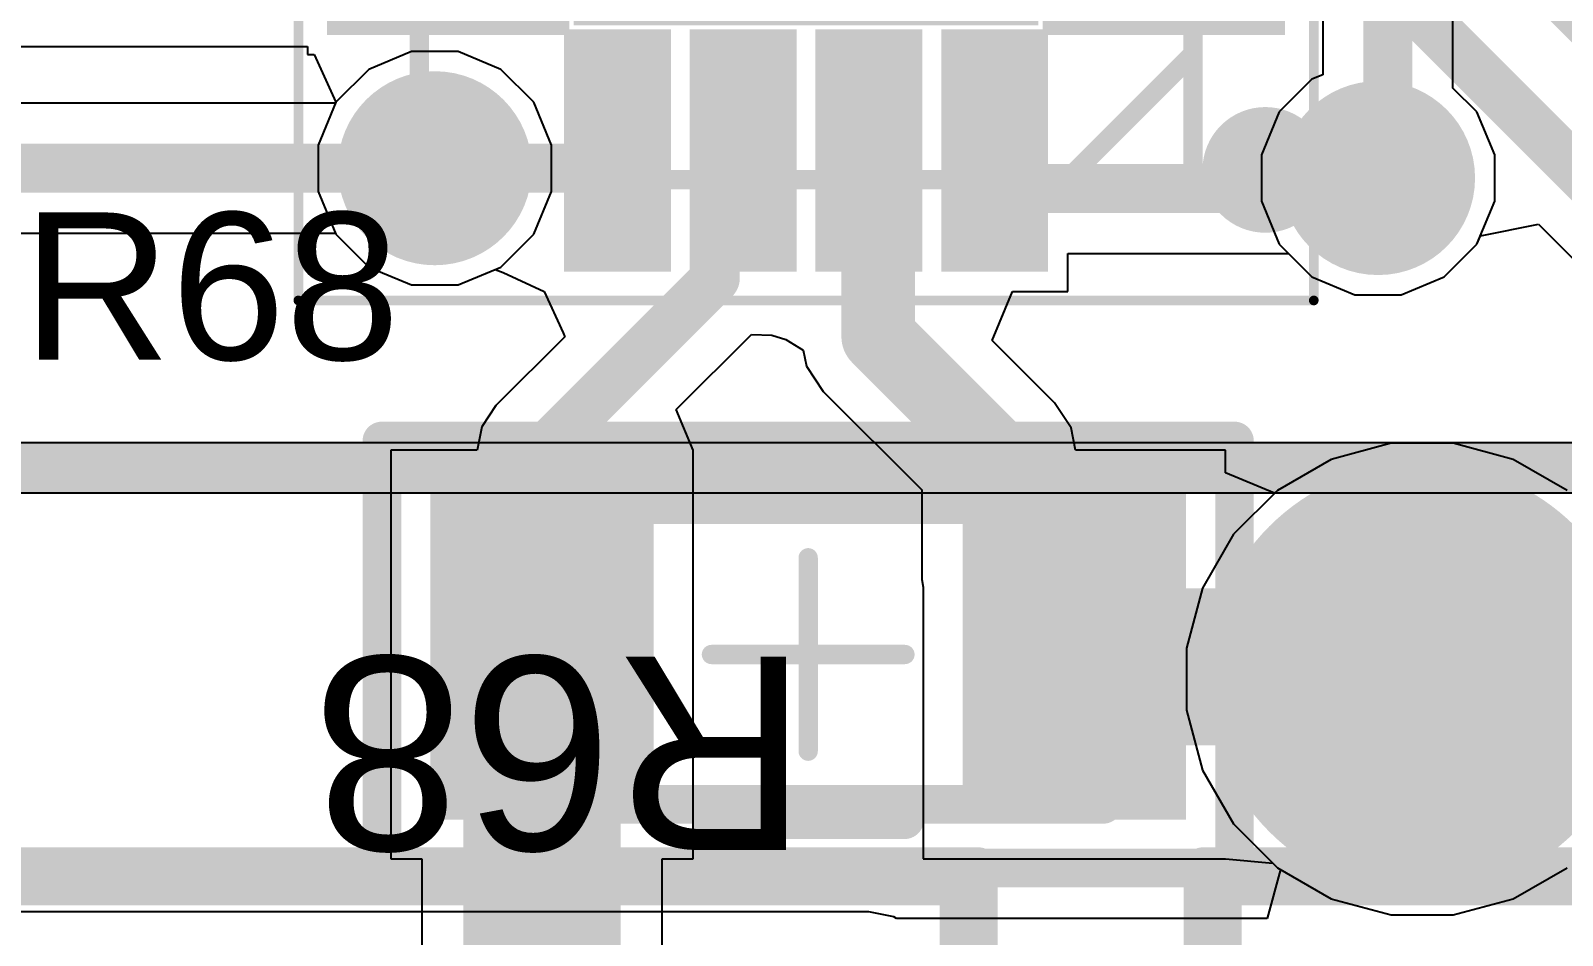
# Model space of a CAD drawing. Header units: inches. Extents: x 2.95 to 6.74, y 1.23 to 4.83.
# Drawn here: x 4.3567 to 4.6685, y 2.0078 to 2.192 of the extents above; entities that cross this region are included whole.
import ezdxf

# ---------------------------------------------------------------- set-up
doc = ezdxf.new("R2010")
doc.units = ezdxf.units.IN
doc.header["$MEASUREMENT"] = 0
for name, color, linetype in [('Bottom Layer', 5, 'Continuous'), ('Bottom Solder', 6, 'Continuous'), ('GND', 76, 'Continuous'), ('Mechanical 15', 56, 'Continuous'), ('PWR', 16, 'Continuous'), ('Top 3D Body', 56, 'Continuous'), ('Top Assembly', 56, 'Continuous'), ('Top Component Center', 56, 'Continuous'), ('Top Courtyard', 56, 'Continuous'), ('Top Layer', 1, 'Continuous'), ('Top Overlay', 2, 'Continuous'), ('Top Paste', 8, 'Continuous'), ('Top Solder', 216, 'Continuous'), ('Via Holes', 16, 'Continuous')]:
    doc.layers.add(name, color=color, linetype=linetype)
doc.styles.add('Arial', font='', dxfattribs={"height": 0.2})
doc.styles.get('Arial').set_extended_font_data('Arial')

# ---------------------------------------------------------------- blocks, each defined once
blk = doc.blocks.new('FP_CSR1206_IPC_B_37')
at = {"layer": 'Top Layer'}
for points in [[(-0.07693, 0.03363), (-0.03143, 0.03363), (-0.03143, -0.03363), (-0.07693, -0.03363)], [(0.03143, 0.03363), (0.07693, 0.03363), (0.07693, -0.03363), (0.03143, -0.03363)]]:
    blk.add_hatch(color=1, dxfattribs=at).paths.add_polyline_path(points)
at = {"layer": 'Top Paste'}
for points in [[(-0.07693, 0.03363), (-0.03143, 0.03363), (-0.03143, -0.03363), (-0.07693, -0.03363)], [(0.03143, 0.03363), (0.07693, 0.03363), (0.07693, -0.03363), (0.03143, -0.03363)]]:
    blk.add_hatch(color=8, dxfattribs=at).paths.add_polyline_path(points)
at = {"layer": 'Top Solder'}
for points in [[(-0.07693, 0.03363), (-0.03143, 0.03363), (-0.03143, -0.03363), (-0.07693, -0.03363)], [(0.03143, 0.03363), (0.07693, 0.03363), (0.07693, -0.03363), (0.03143, -0.03363)]]:
    blk.add_hatch(color=216, dxfattribs=at).paths.add_polyline_path(points)
at = {"layer": 'Top 3D Body'}
for points in [[(0.06004, 0.03051, 0.00787, 0.00787, 0), (-0.06004, 0.03051, 0.00787, 0.00787, 0)], [(-0.06004, 0.03051, 0.00787, 0.00787, 0), (-0.06004, -0.03051, 0.00787, 0.00787, 0)], [(0.06004, 0.03051, 0.00787, 0.00787, 0), (0.06004, -0.03051, 0.00787, 0.00787, 0)], [(0.06004, -0.03051, 0.00787, 0.00787, 0), (-0.06004, -0.03051, 0.00787, 0.00787, 0)]]:
    blk.add_lwpolyline(points, format="xyseb", dxfattribs=at)
for points in [[(-0.06201, 0.03051, 0.00394, 0.00394, 1), (-0.05807, 0.03051, 0.00394, 0.00394, 1)], [(-0.06201, 0.03051, 0.00394, 0.00394, 1), (-0.05807, 0.03051, 0.00394, 0.00394, 1)], [(0.05807, 0.03051, 0.00394, 0.00394, 1), (0.06201, 0.03051, 0.00394, 0.00394, 1)], [(0.05807, 0.03051, 0.00394, 0.00394, 1), (0.06201, 0.03051, 0.00394, 0.00394, 1)], [(-0.06201, -0.03051, 0.00394, 0.00394, 1), (-0.05807, -0.03051, 0.00394, 0.00394, 1)], [(-0.06201, -0.03051, 0.00394, 0.00394, 1), (-0.05807, -0.03051, 0.00394, 0.00394, 1)], [(0.05807, -0.03051, 0.00394, 0.00394, 1), (0.06201, -0.03051, 0.00394, 0.00394, 1)], [(0.05807, -0.03051, 0.00394, 0.00394, 1), (0.06201, -0.03051, 0.00394, 0.00394, 1)]]:
    blk.add_lwpolyline(points, format="xyseb", close=True, dxfattribs=at)
at = {"layer": 'Top Assembly'}
for points in [[(0.08678, 0.04347, 0.00787, 0.00787, 0), (-0.08678, 0.04347, 0.00787, 0.00787, 0)], [(-0.08678, 0.04347, 0.00787, 0.00787, 0), (-0.08678, -0.04347, 0.00787, 0.00787, 0)], [(0.08678, 0.04347, 0.00787, 0.00787, 0), (0.08678, -0.04347, 0.00787, 0.00787, 0)], [(0.08678, -0.04347, 0.00787, 0.00787, 0), (-0.08678, -0.04347, 0.00787, 0.00787, 0)]]:
    blk.add_lwpolyline(points, format="xyseb", dxfattribs=at)
for points in [[(-0.08874, 0.04347, 0.00394, 0.00394, 1), (-0.08481, 0.04347, 0.00394, 0.00394, 1)], [(-0.08874, 0.04347, 0.00394, 0.00394, 1), (-0.08481, 0.04347, 0.00394, 0.00394, 1)], [(0.08481, 0.04347, 0.00394, 0.00394, 1), (0.08874, 0.04347, 0.00394, 0.00394, 1)], [(0.08481, 0.04347, 0.00394, 0.00394, 1), (0.08874, 0.04347, 0.00394, 0.00394, 1)], [(-0.08874, -0.04347, 0.00394, 0.00394, 1), (-0.08481, -0.04347, 0.00394, 0.00394, 1)], [(-0.08874, -0.04347, 0.00394, 0.00394, 1), (-0.08481, -0.04347, 0.00394, 0.00394, 1)], [(0.08481, -0.04347, 0.00394, 0.00394, 1), (0.08874, -0.04347, 0.00394, 0.00394, 1)], [(0.08481, -0.04347, 0.00394, 0.00394, 1), (0.08874, -0.04347, 0.00394, 0.00394, 1)]]:
    blk.add_lwpolyline(points, format="xyseb", close=True, dxfattribs=at)
at = {"layer": 'Top Component Center'}
for points in [[(0, 0.01969, 0.00394, 0.00394, 0), (0, -0.01969, 0.00394, 0.00394, 0)], [(0.01969, 0, 0.00394, 0.00394, 0), (-0.01969, 0, 0.00394, 0.00394, 0)]]:
    blk.add_lwpolyline(points, format="xyseb", dxfattribs=at)
for points in [[(-0.00098, 0.01969, 0.00197, 0.00197, 1), (0.00098, 0.01969, 0.00197, 0.00197, 1)], [(-0.02067, 0, 0.00197, 0.00197, 1), (-0.0187, 0, 0.00197, 0.00197, 1)], [(0.0187, 0, 0.00197, 0.00197, 1), (0.02067, 0, 0.00197, 0.00197, 1)], [(-0.00098, -0.01969, 0.00197, 0.00197, 1), (0.00098, -0.01969, 0.00197, 0.00197, 1)]]:
    blk.add_lwpolyline(points, format="xyseb", close=True, dxfattribs=at)
at = {"layer": 'Top Courtyard'}
for points in [[(0.08678, 0.04347, 0.00787, 0.00787, 0), (-0.08678, 0.04347, 0.00787, 0.00787, 0)], [(-0.08678, 0.04347, 0.00787, 0.00787, 0), (-0.08678, -0.04347, 0.00787, 0.00787, 0)], [(0.08678, 0.04347, 0.00787, 0.00787, 0), (0.08678, -0.04347, 0.00787, 0.00787, 0)], [(0.08678, -0.04347, 0.00787, 0.00787, 0), (-0.08678, -0.04347, 0.00787, 0.00787, 0)]]:
    blk.add_lwpolyline(points, format="xyseb", dxfattribs=at)
for points in [[(-0.08874, 0.04347, 0.00394, 0.00394, 1), (-0.08481, 0.04347, 0.00394, 0.00394, 1)], [(-0.08874, 0.04347, 0.00394, 0.00394, 1), (-0.08481, 0.04347, 0.00394, 0.00394, 1)], [(0.08481, 0.04347, 0.00394, 0.00394, 1), (0.08874, 0.04347, 0.00394, 0.00394, 1)], [(0.08481, 0.04347, 0.00394, 0.00394, 1), (0.08874, 0.04347, 0.00394, 0.00394, 1)], [(-0.08874, -0.04347, 0.00394, 0.00394, 1), (-0.08481, -0.04347, 0.00394, 0.00394, 1)], [(-0.08874, -0.04347, 0.00394, 0.00394, 1), (-0.08481, -0.04347, 0.00394, 0.00394, 1)], [(0.08481, -0.04347, 0.00394, 0.00394, 1), (0.08874, -0.04347, 0.00394, 0.00394, 1)], [(0.08481, -0.04347, 0.00394, 0.00394, 1), (0.08874, -0.04347, 0.00394, 0.00394, 1)]]:
    blk.add_lwpolyline(points, format="xyseb", close=True, dxfattribs=at)
at = {"layer": 'Top Overlay'}
for points in [[(0.01962, 0.03363, 0.00787, 0.00787, 0), (-0.01962, 0.03363, 0.00787, 0.00787, 0)], [(0.01962, -0.03363, 0.00787, 0.00787, 0), (-0.01962, -0.03363, 0.00787, 0.00787, 0)]]:
    blk.add_lwpolyline(points, format="xyseb", dxfattribs=at)
for points in [[(-0.02159, 0.03363, 0.00394, 0.00394, 1), (-0.01765, 0.03363, 0.00394, 0.00394, 1)], [(0.01765, 0.03363, 0.00394, 0.00394, 1), (0.02159, 0.03363, 0.00394, 0.00394, 1)], [(-0.02159, -0.03363, 0.00394, 0.00394, 1), (-0.01765, -0.03363, 0.00394, 0.00394, 1)], [(0.01765, -0.03363, 0.00394, 0.00394, 1), (0.02159, -0.03363, 0.00394, 0.00394, 1)]]:
    blk.add_lwpolyline(points, format="xyseb", close=True, dxfattribs=at)
at = {"layer": 'Top Assembly', "style": 'Arial'}
blk.add_text('R68', height=0.03937, dxfattribs=at).set_placement((0, 0.00044))
blk = doc.blocks.new('FP_BH2B_XH_2_LF_SN_MFG_97')
at = {"layer": 'Top 3D Body'}
for points in [[(-0.14567, 0.13287, 0.00787, 0.00787, 0), (0.14567, 0.13287, 0.00787, 0.00787, 0)], [(-0.14567, -0.13287, 0.00787, 0.00787, 0), (-0.14567, 0.13287, 0.00787, 0.00787, 0)]]:
    blk.add_lwpolyline(points, format="xyseb", dxfattribs=at)
blk.add_lwpolyline([(-0.14764, 0.13287, 0.00394, 0.00394, 1), (-0.1437, 0.13287, 0.00394, 0.00394, 1)], format="xyseb", close=True, dxfattribs=at)
blk.add_lwpolyline([(-0.14764, 0.13287, 0.00394, 0.00394, 1), (-0.1437, 0.13287, 0.00394, 0.00394, 1)], format="xyseb", close=True, dxfattribs=at)
at = {"layer": 'Top Assembly'}
for points in [[(-0.14961, 0.13681, 0.00787, 0.00787, 0), (0.14961, 0.13681, 0.00787, 0.00787, 0)], [(-0.14961, -0.13681, 0.00787, 0.00787, 0), (-0.14961, 0.13681, 0.00787, 0.00787, 0)]]:
    blk.add_lwpolyline(points, format="xyseb", dxfattribs=at)
blk.add_lwpolyline([(-0.15157, 0.13681, 0.00394, 0.00394, 1), (-0.14764, 0.13681, 0.00394, 0.00394, 1)], format="xyseb", close=True, dxfattribs=at)
blk.add_lwpolyline([(-0.15157, 0.13681, 0.00394, 0.00394, 1), (-0.14764, 0.13681, 0.00394, 0.00394, 1)], format="xyseb", close=True, dxfattribs=at)
at = {"layer": 'Top Courtyard'}
for points in [[(-0.14961, 0.13681, 0.00787, 0.00787, 0), (0.14961, 0.13681, 0.00787, 0.00787, 0)], [(-0.14961, -0.13681, 0.00787, 0.00787, 0), (-0.14961, 0.13681, 0.00787, 0.00787, 0)]]:
    blk.add_lwpolyline(points, format="xyseb", dxfattribs=at)
blk.add_lwpolyline([(-0.15157, 0.13681, 0.00394, 0.00394, 1), (-0.14764, 0.13681, 0.00394, 0.00394, 1)], format="xyseb", close=True, dxfattribs=at)
blk.add_lwpolyline([(-0.15157, 0.13681, 0.00394, 0.00394, 1), (-0.14764, 0.13681, 0.00394, 0.00394, 1)], format="xyseb", close=True, dxfattribs=at)
at = {"layer": 'Top Overlay'}
for points in [[(-0.14567, 0.13287, 0.00787, 0.00787, 0), (0.14567, 0.13287, 0.00787, 0.00787, 0)], [(-0.14567, -0.13287, 0.00787, 0.00787, 0), (-0.14567, 0.13287, 0.00787, 0.00787, 0)]]:
    blk.add_lwpolyline(points, format="xyseb", dxfattribs=at)
blk.add_lwpolyline([(-0.14764, 0.13287, 0.00394, 0.00394, 1), (-0.1437, 0.13287, 0.00394, 0.00394, 1)], format="xyseb", close=True, dxfattribs=at)
blk.add_lwpolyline([(-0.14764, 0.13287, 0.00394, 0.00394, 1), (-0.1437, 0.13287, 0.00394, 0.00394, 1)], format="xyseb", close=True, dxfattribs=at)
blk = doc.blocks.new('FP_BH2B_XH_2_LF_SN_MFG_98')
at = {"layer": 'Top 3D Body'}
for points in [[(-0.14567, 0.13287, 0.00787, 0.00787, 0), (0.14567, 0.13287, 0.00787, 0.00787, 0)], [(0.14567, -0.13287, 0.00787, 0.00787, 0), (0.14567, 0.13287, 0.00787, 0.00787, 0)]]:
    blk.add_lwpolyline(points, format="xyseb", dxfattribs=at)
blk.add_lwpolyline([(0.1437, 0.13287, 0.00394, 0.00394, 1), (0.14764, 0.13287, 0.00394, 0.00394, 1)], format="xyseb", close=True, dxfattribs=at)
blk.add_lwpolyline([(0.1437, 0.13287, 0.00394, 0.00394, 1), (0.14764, 0.13287, 0.00394, 0.00394, 1)], format="xyseb", close=True, dxfattribs=at)
at = {"layer": 'Top Assembly'}
for points in [[(-0.14961, 0.13681, 0.00787, 0.00787, 0), (0.14961, 0.13681, 0.00787, 0.00787, 0)], [(0.14961, -0.13681, 0.00787, 0.00787, 0), (0.14961, 0.13681, 0.00787, 0.00787, 0)]]:
    blk.add_lwpolyline(points, format="xyseb", dxfattribs=at)
blk.add_lwpolyline([(0.14764, 0.13681, 0.00394, 0.00394, 1), (0.15157, 0.13681, 0.00394, 0.00394, 1)], format="xyseb", close=True, dxfattribs=at)
blk.add_lwpolyline([(0.14764, 0.13681, 0.00394, 0.00394, 1), (0.15157, 0.13681, 0.00394, 0.00394, 1)], format="xyseb", close=True, dxfattribs=at)
at = {"layer": 'Top Courtyard'}
for points in [[(-0.14961, 0.13681, 0.00787, 0.00787, 0), (0.14961, 0.13681, 0.00787, 0.00787, 0)], [(0.14961, -0.13681, 0.00787, 0.00787, 0), (0.14961, 0.13681, 0.00787, 0.00787, 0)]]:
    blk.add_lwpolyline(points, format="xyseb", dxfattribs=at)
blk.add_lwpolyline([(0.14764, 0.13681, 0.00394, 0.00394, 1), (0.15157, 0.13681, 0.00394, 0.00394, 1)], format="xyseb", close=True, dxfattribs=at)
blk.add_lwpolyline([(0.14764, 0.13681, 0.00394, 0.00394, 1), (0.15157, 0.13681, 0.00394, 0.00394, 1)], format="xyseb", close=True, dxfattribs=at)
at = {"layer": 'Top Overlay'}
for points in [[(-0.14567, 0.13287, 0.00787, 0.00787, 0), (0.14567, 0.13287, 0.00787, 0.00787, 0)], [(0.14567, 0.11614, 0.00787, 0.00787, 0), (0.14567, 0.13287, 0.00787, 0.00787, 0)]]:
    blk.add_lwpolyline(points, format="xyseb", dxfattribs=at)
blk.add_lwpolyline([(0.1437, 0.13287, 0.00394, 0.00394, 1), (0.14764, 0.13287, 0.00394, 0.00394, 1)], format="xyseb", close=True, dxfattribs=at)
blk.add_lwpolyline([(0.1437, 0.13287, 0.00394, 0.00394, 1), (0.14764, 0.13287, 0.00394, 0.00394, 1)], format="xyseb", close=True, dxfattribs=at)
blk = doc.blocks.new('QFN65P400X400X100_17N_D_107')
at = {"layer": 'Top Layer'}
for points in [[(-0.04528, 0.05217), (-0.04528, 0.0935), (-0.0315, 0.0935), (-0.0315, 0.05217)], [(-0.01969, 0.05217), (-0.01969, 0.0935), (-0.00591, 0.0935), (-0.00591, 0.05217)], [(0.00591, 0.05217), (0.00591, 0.0935), (0.01969, 0.0935), (0.01969, 0.05217)], [(0.0315, 0.05217), (0.0315, 0.0935), (0.04528, 0.0935), (0.04528, 0.05217)], [(-0.0935, 0.04528), (-0.05217, 0.04528), (-0.05217, 0.0315), (-0.0935, 0.0315)], [(0.05217, 0.04528), (0.0935, 0.04528), (0.0935, 0.0315), (0.05217, 0.0315)], [(-0.04331, -0.04331), (-0.04331, 0.04331), (0.04331, 0.04331), (0.04331, -0.04331)], [(-0.0935, 0.01969), (-0.05217, 0.01969), (-0.05217, 0.00591), (-0.0935, 0.00591)], [(0.05217, 0.01969), (0.0935, 0.01969), (0.0935, 0.00591), (0.05217, 0.00591)], [(-0.0935, -0.00591), (-0.05217, -0.00591), (-0.05217, -0.01969), (-0.0935, -0.01969)], [(0.05217, -0.00591), (0.0935, -0.00591), (0.0935, -0.01969), (0.05217, -0.01969)], [(-0.0935, -0.0315), (-0.05217, -0.0315), (-0.05217, -0.04528), (-0.0935, -0.04528)], [(0.05217, -0.0315), (0.0935, -0.0315), (0.0935, -0.04528), (0.05217, -0.04528)], [(-0.04528, -0.0935), (-0.04528, -0.05217), (-0.0315, -0.05217), (-0.0315, -0.0935)], [(-0.01969, -0.0935), (-0.01969, -0.05217), (-0.00591, -0.05217), (-0.00591, -0.0935)], [(0.00591, -0.0935), (0.00591, -0.05217), (0.01969, -0.05217), (0.01969, -0.0935)], [(0.0315, -0.0935), (0.0315, -0.05217), (0.04528, -0.05217), (0.04528, -0.0935)]]:
    blk.add_hatch(color=1, dxfattribs=at).paths.add_polyline_path(points)
at = {"layer": 'Top Paste'}
for points in [[(-0.04528, 0.05217), (-0.04528, 0.0935), (-0.0315, 0.0935), (-0.0315, 0.05217)], [(-0.01969, 0.05217), (-0.01969, 0.0935), (-0.00591, 0.0935), (-0.00591, 0.05217)], [(0.00591, 0.05217), (0.00591, 0.0935), (0.01969, 0.0935), (0.01969, 0.05217)], [(0.0315, 0.05217), (0.0315, 0.0935), (0.04528, 0.0935), (0.04528, 0.05217)], [(-0.0935, 0.04528), (-0.05217, 0.04528), (-0.05217, 0.0315), (-0.0935, 0.0315)], [(0.05217, 0.04528), (0.0935, 0.04528), (0.0935, 0.0315), (0.05217, 0.0315)], [(-0.04331, -0.04331), (-0.04331, 0.04331), (0.04331, 0.04331), (0.04331, -0.04331)], [(-0.0935, 0.01969), (-0.05217, 0.01969), (-0.05217, 0.00591), (-0.0935, 0.00591)], [(0.05217, 0.01969), (0.0935, 0.01969), (0.0935, 0.00591), (0.05217, 0.00591)], [(-0.0935, -0.00591), (-0.05217, -0.00591), (-0.05217, -0.01969), (-0.0935, -0.01969)], [(0.05217, -0.00591), (0.0935, -0.00591), (0.0935, -0.01969), (0.05217, -0.01969)], [(-0.0935, -0.0315), (-0.05217, -0.0315), (-0.05217, -0.04528), (-0.0935, -0.04528)], [(0.05217, -0.0315), (0.0935, -0.0315), (0.0935, -0.04528), (0.05217, -0.04528)], [(-0.04528, -0.0935), (-0.04528, -0.05217), (-0.0315, -0.05217), (-0.0315, -0.0935)], [(-0.01969, -0.0935), (-0.01969, -0.05217), (-0.00591, -0.05217), (-0.00591, -0.0935)], [(0.00591, -0.0935), (0.00591, -0.05217), (0.01969, -0.05217), (0.01969, -0.0935)], [(0.0315, -0.0935), (0.0315, -0.05217), (0.04528, -0.05217), (0.04528, -0.0935)]]:
    blk.add_hatch(color=8, dxfattribs=at).paths.add_polyline_path(points)
at = {"layer": 'Top Solder'}
for points in [[(-0.04928, 0.04817), (-0.04928, 0.0975), (-0.0275, 0.0975), (-0.0275, 0.04817)], [(-0.02369, 0.04817), (-0.02369, 0.0975), (-0.00191, 0.0975), (-0.00191, 0.04817)], [(0.00191, 0.04817), (0.00191, 0.0975), (0.02369, 0.0975), (0.02369, 0.04817)], [(0.0275, 0.04817), (0.0275, 0.0975), (0.04928, 0.0975), (0.04928, 0.04817)], [(-0.0975, 0.04928), (-0.04817, 0.04928), (-0.04817, 0.0275), (-0.0975, 0.0275)], [(-0.04731, -0.04731), (-0.04731, 0.04731), (0.04731, 0.04731), (0.04731, -0.04731)], [(0.04817, 0.04928), (0.0975, 0.04928), (0.0975, 0.0275), (0.04817, 0.0275)], [(-0.0975, 0.02369), (-0.04817, 0.02369), (-0.04817, 0.00191), (-0.0975, 0.00191)], [(0.04817, 0.02369), (0.0975, 0.02369), (0.0975, 0.00191), (0.04817, 0.00191)], [(-0.0975, -0.00191), (-0.04817, -0.00191), (-0.04817, -0.02369), (-0.0975, -0.02369)], [(0.04817, -0.00191), (0.0975, -0.00191), (0.0975, -0.02369), (0.04817, -0.02369)], [(-0.0975, -0.0275), (-0.04817, -0.0275), (-0.04817, -0.04928), (-0.0975, -0.04928)], [(0.04817, -0.0275), (0.0975, -0.0275), (0.0975, -0.04928), (0.04817, -0.04928)], [(-0.04928, -0.0975), (-0.04928, -0.04817), (-0.0275, -0.04817), (-0.0275, -0.0975)], [(-0.02369, -0.0975), (-0.02369, -0.04817), (-0.00191, -0.04817), (-0.00191, -0.0975)], [(0.00191, -0.0975), (0.00191, -0.04817), (0.02369, -0.04817), (0.02369, -0.0975)], [(0.0275, -0.0975), (0.0275, -0.04817), (0.04928, -0.04817), (0.04928, -0.0975)]]:
    blk.add_hatch(color=216, dxfattribs=at).paths.add_polyline_path(points)
at = {"layer": 'Mechanical 15'}
for points in [[(0.10335, 0.10335, 0.00197, 0.00197, 0), (-0.10335, 0.10335, 0.00197, 0.00197, 0)], [(-0.10335, 0.10335, 0.00197, 0.00197, 0), (-0.10335, -0.10335, 0.00197, 0.00197, 0)], [(0.10335, 0.10335, 0.00197, 0.00197, 0), (0.10335, -0.10335, 0.00197, 0.00197, 0)], [(0.10335, -0.10335, 0.00197, 0.00197, 0), (-0.10335, -0.10335, 0.00197, 0.00197, 0)]]:
    blk.add_lwpolyline(points, format="xyseb", dxfattribs=at)
for points in [[(-0.10384, 0.10335, 0.000984, 0.000984, 1), (-0.10285, 0.10335, 0.000984, 0.000984, 1)], [(-0.10384, 0.10335, 0.000984, 0.000984, 1), (-0.10285, 0.10335, 0.000984, 0.000984, 1)], [(0.10285, 0.10335, 0.000984, 0.000984, 1), (0.10384, 0.10335, 0.000984, 0.000984, 1)], [(0.10285, 0.10335, 0.000984, 0.000984, 1), (0.10384, 0.10335, 0.000984, 0.000984, 1)], [(-0.10384, -0.10335, 0.000984, 0.000984, 1), (-0.10285, -0.10335, 0.000984, 0.000984, 1)], [(-0.10384, -0.10335, 0.000984, 0.000984, 1), (-0.10285, -0.10335, 0.000984, 0.000984, 1)], [(0.10285, -0.10335, 0.000984, 0.000984, 1), (0.10384, -0.10335, 0.000984, 0.000984, 1)], [(0.10285, -0.10335, 0.000984, 0.000984, 1), (0.10384, -0.10335, 0.000984, 0.000984, 1)]]:
    blk.add_lwpolyline(points, format="xyseb", close=True, dxfattribs=at)
at = {"layer": 'Top 3D Body'}
for points in [[(0.07874, 0.07874, 0.00394, 0.00394, 0), (-0.07874, 0.07874, 0.00394, 0.00394, 0)], [(-0.07874, 0.07874, 0.00394, 0.00394, 0), (-0.07874, -0.07874, 0.00394, 0.00394, 0)], [(-0.05315, 0.07874, 0.00394, 0.00394, 0), (-0.07874, 0.05315, 0.00394, 0.00394, 0)], [(0.07874, 0.07874, 0.00394, 0.00394, 0), (0.07874, -0.07874, 0.00394, 0.00394, 0)], [(0.07874, -0.07874, 0.00394, 0.00394, 0), (-0.07874, -0.07874, 0.00394, 0.00394, 0)]]:
    blk.add_lwpolyline(points, format="xyseb", dxfattribs=at)
for points in [[(-0.07972, 0.07874, 0.00197, 0.00197, 1), (-0.07776, 0.07874, 0.00197, 0.00197, 1)], [(-0.07972, 0.07874, 0.00197, 0.00197, 1), (-0.07776, 0.07874, 0.00197, 0.00197, 1)], [(-0.05413, 0.07874, 0.00197, 0.00197, 1), (-0.05217, 0.07874, 0.00197, 0.00197, 1)], [(0.07776, 0.07874, 0.00197, 0.00197, 1), (0.07972, 0.07874, 0.00197, 0.00197, 1)], [(0.07776, 0.07874, 0.00197, 0.00197, 1), (0.07972, 0.07874, 0.00197, 0.00197, 1)], [(-0.07972, 0.05315, 0.00197, 0.00197, 1), (-0.07776, 0.05315, 0.00197, 0.00197, 1)], [(-0.07972, -0.07874, 0.00197, 0.00197, 1), (-0.07776, -0.07874, 0.00197, 0.00197, 1)], [(-0.07972, -0.07874, 0.00197, 0.00197, 1), (-0.07776, -0.07874, 0.00197, 0.00197, 1)], [(0.07776, -0.07874, 0.00197, 0.00197, 1), (0.07972, -0.07874, 0.00197, 0.00197, 1)], [(0.07776, -0.07874, 0.00197, 0.00197, 1), (0.07972, -0.07874, 0.00197, 0.00197, 1)]]:
    blk.add_lwpolyline(points, format="xyseb", close=True, dxfattribs=at)
at = {"layer": 'Top Overlay'}
for points in [[(-0.08709, 0.07677, 0.0128, 0.0128, 1), (-0.09988, 0.07677, 0.0128, 0.0128, 1)], [(-0.10308, 0.07677, 0.0064, 0.0064, 1), (-0.09668, 0.07677, 0.0064, 0.0064, 1)], [(-0.09029, 0.07677, 0.0064, 0.0064, 1), (-0.08389, 0.07677, 0.0064, 0.0064, 1)]]:
    blk.add_lwpolyline(points, format="xyseb", close=True, dxfattribs=at)

msp = doc.modelspace()

# ---------------------------------------------------------------- hatches: boundary and pattern name
at = {"layer": 'Bottom Layer'}
h = msp.add_hatch(color=5, dxfattribs=at)
edge = h.paths.add_edge_path()
edge.add_arc((4.439, 2.164), 0.01575, 0, 360)
h = msp.add_hatch(color=5, dxfattribs=at)
edge = h.paths.add_edge_path()
edge.add_arc((4.631, 2.162), 0.01575, 0, 360)
h = msp.add_hatch(color=5, dxfattribs=at)
edge = h.paths.add_edge_path()
edge.add_arc((4.64, 2.06), 0.04, 0, 360)
at = {"layer": 'Bottom Solder'}
h = msp.add_hatch(color=6, dxfattribs=at)
edge = h.paths.add_edge_path()
edge.add_arc((4.439, 2.164), 0.01975, 0, 360)
h = msp.add_hatch(color=6, dxfattribs=at)
edge = h.paths.add_edge_path()
edge.add_arc((4.631, 2.162), 0.01975, 0, 360)
h = msp.add_hatch(color=6, dxfattribs=at)
edge = h.paths.add_edge_path()
edge.add_arc((4.64, 2.06), 0.044, 0, 360)
at = {"layer": 'GND'}
h = msp.add_hatch(color=76, dxfattribs=at)
edge = h.paths.add_edge_path()
edge.add_arc((4.439, 2.164), 0.01775, 0, 360)
h = msp.add_hatch(color=76, dxfattribs=at)
edge = h.paths.add_edge_path()
edge.add_arc((4.631, 2.162), 0.01775, 0, 360)
h = msp.add_hatch(color=76, dxfattribs=at)
edge = h.paths.add_edge_path()
edge.add_arc((4.64, 2.06), 0.024, 0, 360)
at = {"layer": 'PWR'}
h = msp.add_hatch(color=16, dxfattribs=at)
edge = h.paths.add_edge_path()
edge.add_arc((4.439, 2.164), 0.01775, 0, 360)
h = msp.add_hatch(color=16, dxfattribs=at)
edge = h.paths.add_edge_path()
edge.add_arc((4.631, 2.162), 0.01775, 0, 360)
at = {"layer": 'Top Layer'}
h = msp.add_hatch(color=1, dxfattribs=at)
edge = h.paths.add_edge_path()
edge.add_arc((4.439, 2.164), 0.01575, 0, 360)
h = msp.add_hatch(color=1, dxfattribs=at)
edge = h.paths.add_edge_path()
edge.add_arc((4.631, 2.162), 0.01575, 0, 360)
h = msp.add_hatch(color=1, dxfattribs=at)
edge = h.paths.add_edge_path()
edge.add_arc((4.64, 2.06), 0.04, 0, 360)
at = {"layer": 'Top Solder'}
h = msp.add_hatch(color=216, dxfattribs=at)
edge = h.paths.add_edge_path()
edge.add_arc((4.439, 2.164), 0.01975, 0, 360)
h = msp.add_hatch(color=216, dxfattribs=at)
edge = h.paths.add_edge_path()
edge.add_arc((4.631, 2.162), 0.01975, 0, 360)
h = msp.add_hatch(color=216, dxfattribs=at)
edge = h.paths.add_edge_path()
edge.add_arc((4.64, 2.06), 0.044, 0, 360)
at = {"layer": 'Via Holes'}
h = msp.add_hatch(color=7, dxfattribs=at)
edge = h.paths.add_edge_path()
edge.add_arc((4.439, 2.164), 0.00775, 0, 360)
h = msp.add_hatch(color=7, dxfattribs=at)
edge = h.paths.add_edge_path()
edge.add_arc((4.631, 2.162), 0.00775, 0, 360)
h = msp.add_hatch(color=7, dxfattribs=at)
edge = h.paths.add_edge_path()
edge.add_arc((4.64, 2.06), 0.014, 0, 360)

# ---------------------------------------------------------------- linework, layer by layer
at = {"layer": 'Bottom Layer'}
for p, q in [((4.61975, 2.37142), (4.61975, 2.18304)), ((4.64625, 2.18033), (4.64625, 2.3687)), ((4.43428, 2.18775), (4.42555, 2.18413)), ((4.44372, 2.18775), (4.43428, 2.18775)), ((4.45245, 2.18413), (4.44372, 2.18775)), ((4.42555, 2.18413), (4.41887, 2.17745)), ((4.45913, 2.17745), (4.45245, 2.18413)), ((4.61975, 2.18304), (4.61755, 2.18213)), ((4.61755, 2.18213), (4.61087, 2.17545)), ((4.65113, 2.17545), (4.64625, 2.18033)), ((4.41878, 2.17725), (4.25149, 2.17725)), ((4.41887, 2.17745), (4.41878, 2.17725)), ((4.46275, 2.16872), (4.45913, 2.17745)), ((4.61087, 2.17545), (4.60725, 2.16672)), ((4.65475, 2.16672), (4.65113, 2.17545)), ((4.46275, 2.15928), (4.46275, 2.16872)), ((4.60725, 2.16672), (4.60725, 2.15728)), ((4.65475, 2.15728), (4.65475, 2.16672)), ((4.45913, 2.15055), (4.46275, 2.15928)), ((4.60725, 2.15728), (4.61087, 2.14855)), ((4.65113, 2.14855), (4.65475, 2.15728)), ((4.246, 2.15075), (4.41878, 2.15075)), ((4.41878, 2.15075), (4.41887, 2.15055)), ((4.41887, 2.15055), (4.42555, 2.14387)), ((4.45245, 2.14387), (4.45913, 2.15055)), ((4.61087, 2.14855), (4.61755, 2.14187)), ((4.64445, 2.14187), (4.65113, 2.14855)), ((4.42555, 2.14387), (4.43428, 2.14025)), ((4.44372, 2.14025), (4.45245, 2.14387)), ((4.43428, 2.14025), (4.44372, 2.14025)), ((4.61755, 2.14187), (4.62628, 2.13825)), ((4.63572, 2.13825), (4.64445, 2.14187)), ((4.62628, 2.13825), (4.63572, 2.13825)), ((4.63368, 2.108), (4.62147, 2.10473)), ((4.64632, 2.108), (4.63368, 2.108)), ((4.65853, 2.10473), (4.64632, 2.108)), ((4.62147, 2.10473), (4.61053, 2.09841)), ((4.66947, 2.09841), (4.65853, 2.10473)), ((4.61053, 2.09841), (4.60159, 2.08947)), ((4.60159, 2.08947), (4.59527, 2.07853)), ((4.59527, 2.07853), (4.592, 2.06632)), ((4.592, 2.06632), (4.592, 2.05368)), ((4.592, 2.05368), (4.59527, 2.04147)), ((4.59527, 2.04147), (4.60159, 2.03053)), ((4.60159, 2.03053), (4.61053, 2.02159)), ((4.61111, 2.02125), (4.60843, 2.01125)), ((4.61053, 2.02159), (4.61111, 2.02125)), ((4.52737, 2.01263), (4.33723, 2.01263)), ((4.53245, 2.01162), (4.52737, 2.01263)), ((4.533, 2.01125), (4.53245, 2.01162)), ((4.60843, 2.01125), (4.533, 2.01125))]:
    msp.add_line(p, q, dxfattribs=at)
for points in [[(4.633, 2.164, 0.01, 0.01, 0), (4.633, 2.38775, 0.01, 0.01, 0)], [(4.246, 2.164, 0.01, 0.01, 0), (4.439, 2.164, 0.01, 0.01, 0)], [(4.631, 2.162, 0.01, 0.01, 0), (4.633, 2.164, 0.01, 0.01, 0)]]:
    msp.add_lwpolyline(points, format="xyseb", dxfattribs=at)
for points in [[(4.4365, 2.164, 0.005, 0.005, 1), (4.4415, 2.164, 0.005, 0.005, 1)], [(4.6285, 2.162, 0.005, 0.005, 1), (4.6335, 2.162, 0.005, 0.005, 1)], [(4.6305, 2.164, 0.005, 0.005, 1), (4.6355, 2.164, 0.005, 0.005, 1)], [(4.6305, 2.164, 0.005, 0.005, 1), (4.6355, 2.164, 0.005, 0.005, 1)]]:
    msp.add_lwpolyline(points, format="xyseb", close=True, dxfattribs=at)
at = {"layer": 'PWR'}
for p, q in [((6.424, 2.1081), (3.9771, 2.1081)), ((3.972, 2.0979), (6.42189, 2.0979))]:
    msp.add_line(p, q, dxfattribs=at)
msp.add_lwpolyline([(4.35, 2.103, 0.01, 0.01, 0), (6.424, 2.103, 0.01, 0.01, 0)], format="xyseb", dxfattribs=at)
at = {"layer": 'Top Layer'}
for p, q in [((4.26253, 2.18879), (4.41307, 2.18879)), ((4.41307, 2.18879), (4.41307, 2.18715)), ((4.41307, 2.18715), (4.41442, 2.18715)), ((4.41442, 2.18715), (4.41887, 2.17745)), ((4.41887, 2.17745), (4.41525, 2.16872)), ((4.41525, 2.16872), (4.41525, 2.15928)), ((4.41525, 2.15928), (4.41887, 2.15055)), ((4.65185, 2.15027), (4.66364, 2.15261)), ((4.66364, 2.15261), (4.732, 2.08425)), ((4.41887, 2.15055), (4.42555, 2.14387)), ((4.64445, 2.14187), (4.65113, 2.14855)), ((4.65113, 2.14855), (4.65185, 2.15027)), ((4.56785, 2.13893), (4.56785, 2.14662)), ((4.56785, 2.14662), (4.61279, 2.14662)), ((4.61279, 2.14662), (4.61755, 2.14187)), ((4.42555, 2.14387), (4.43428, 2.14025)), ((4.44372, 2.14025), (4.45129, 2.14339)), ((4.45129, 2.14339), (4.45289, 2.14279)), ((4.45289, 2.14279), (4.46129, 2.13893)), ((4.43428, 2.14025), (4.44372, 2.14025)), ((4.46129, 2.13893), (4.46513, 2.13052)), ((4.55242, 2.12893), (4.55657, 2.13893)), ((4.55657, 2.13893), (4.56785, 2.13893)), ((4.61755, 2.14187), (4.62628, 2.13825)), ((4.63572, 2.13825), (4.64445, 2.14187)), ((4.62628, 2.13825), (4.63572, 2.13825)), ((4.46547, 2.12969), (4.45144, 2.11566)), ((4.46513, 2.13052), (4.46547, 2.12969)), ((4.48815, 2.11487), (4.50345, 2.13017)), ((4.50345, 2.13017), (4.50761, 2.13)), ((4.50761, 2.13), (4.51044, 2.12914)), ((4.51044, 2.12914), (4.514, 2.12697)), ((4.514, 2.12697), (4.51465, 2.1237)), ((4.56511, 2.11624), (4.55242, 2.12893)), ((4.51465, 2.1237), (4.51808, 2.11857)), ((4.51808, 2.11857), (4.53813, 2.09852)), ((4.45144, 2.11566), (4.44857, 2.11136)), ((4.49157, 2.10663), (4.48815, 2.11487)), ((4.56853, 2.11112), (4.56511, 2.11624)), ((4.44857, 2.11136), (4.44763, 2.10663)), ((4.56943, 2.10663), (4.56853, 2.11112)), ((4.63368, 2.108), (4.62147, 2.10473)), ((4.64632, 2.108), (4.63368, 2.108)), ((4.65853, 2.10473), (4.64632, 2.108)), ((4.44763, 2.10663), (4.43007, 2.10663)), ((4.43007, 2.10663), (4.43007, 2.02337)), ((4.49157, 2.02337), (4.49157, 2.10663)), ((4.49157, 2.10663), (4.49157, 2.10663)), ((4.59993, 2.10663), (4.56943, 2.10663)), ((4.59993, 2.10196), (4.59993, 2.10663)), ((4.62147, 2.10473), (4.61053, 2.09841)), ((4.66947, 2.09841), (4.65853, 2.10473)), ((4.60993, 2.09782), (4.59993, 2.10196)), ((4.53813, 2.09852), (4.53813, 2.08025)), ((4.61053, 2.09841), (4.60993, 2.09782)), ((4.53813, 2.08025), (4.53843, 2.07872)), ((4.53843, 2.07872), (4.53843, 2.02337)), ((4.43007, 2.02337), (4.43635, 2.02337)), ((4.43635, 2.02337), (4.43635, 1.91957)), ((4.48529, 1.9947), (4.48529, 2.02337)), ((4.48529, 2.02337), (4.49157, 2.02337)), ((4.53843, 2.02337), (4.59993, 2.02337)), ((4.59993, 2.02337), (4.59993, 2.02337)), ((4.59993, 2.02337), (4.60959, 2.02253)), ((4.60959, 2.02253), (4.61053, 2.02159)), ((4.61053, 2.02159), (4.62147, 2.01527)), ((4.65853, 2.01527), (4.66947, 2.02159)), ((4.62147, 2.01527), (4.63368, 2.012)), ((4.64632, 2.012), (4.65853, 2.01527)), ((4.63368, 2.012), (4.64632, 2.012))]:
    msp.add_line(p, q, dxfattribs=at)
for points in [[(4.6478, 2.21932, 0.01, 0.01, 0), (4.71711, 2.15, 0.01, 0.01, 0)], [(4.63368, 2.20132, 0.01, 0.01, 0), (4.74137, 2.09363, 0.01, 0.01, 0)], [(4.52926, 2.12974, 0.015, 0.015, 0), (4.52926, 2.16571, 0.015, 0.015, 0)], [(4.49607, 2.16189, 0.01, 0.01, 0), (4.50177, 2.1676, 0.01, 0.01, 0)], [(4.52737, 2.1676, 0.01, 0.01, 0), (4.52926, 2.16571, 0.01, 0.01, 0)], [(4.439, 2.164, 0.01, 0.01, 0), (4.47429, 2.164, 0.01, 0.01, 0)], [(4.47429, 2.164, 0.01, 0.01, 0), (4.47618, 2.16211, 0.01, 0.01, 0)], [(4.47618, 2.15775, 0.01, 0.01, 0), (4.47618, 2.16211, 0.01, 0.01, 0)], [(4.55339, 2.16119, 0.01, 0.01, 0), (4.55339, 2.16232, 0.01, 0.01, 0)], [(4.62887, 2.15987, 0.01, 0.01, 0), (4.631, 2.162, 0.01, 0.01, 0)], [(4.49607, 2.14154, 0.01, 0.01, 0), (4.49607, 2.16189, 0.01, 0.01, 0)], [(4.55339, 2.16119, 0.01, 0.01, 0), (4.55471, 2.15987, 0.01, 0.01, 0)], [(4.55471, 2.15987, 0.01, 0.01, 0), (4.62887, 2.15987, 0.01, 0.01, 0)], [(4.46082, 2.10628, 0.01, 0.01, 0), (4.49607, 2.14154, 0.01, 0.01, 0)], [(4.52926, 2.12974, 0.015, 0.015, 0), (4.55393, 2.10507, 0.015, 0.015, 0)], [(4.46082, 2.065, 0.01, 0.01, 0), (4.46082, 2.10628, 0.01, 0.01, 0)], [(4.55393, 2.08025, 0.015, 0.015, 0), (4.55393, 2.10507, 0.015, 0.015, 0)], [(4.55393, 2.08025, 0.015, 0.015, 0), (4.567, 2.06718, 0.015, 0.015, 0)], [(4.46082, 1.89562, 0.032, 0.032, 0), (4.46082, 2.065, 0.032, 0.032, 0)], [(4.57593, 2.0625, 0.032, 0.032, 0), (4.6375, 2.0625, 0.032, 0.032, 0)], [(4.6375, 2.0625, 0.032, 0.032, 0), (4.64, 2.06, 0.032, 0.032, 0)], [(4.567, 2.06718, 0.01, 0.01, 0), (4.56918, 2.065, 0.01, 0.01, 0)]]:
    msp.add_lwpolyline(points, format="xyseb", dxfattribs=at)
for points in [[(4.52551, 2.16571, 0.0075, 0.0075, 1), (4.53301, 2.16571, 0.0075, 0.0075, 1)], [(4.49927, 2.1676, 0.005, 0.005, 1), (4.50427, 2.1676, 0.005, 0.005, 1)], [(4.52487, 2.1676, 0.005, 0.005, 1), (4.52987, 2.1676, 0.005, 0.005, 1)], [(4.52676, 2.16571, 0.005, 0.005, 1), (4.53176, 2.16571, 0.005, 0.005, 1)], [(4.4365, 2.164, 0.005, 0.005, 1), (4.4415, 2.164, 0.005, 0.005, 1)], [(4.47179, 2.164, 0.005, 0.005, 1), (4.47679, 2.164, 0.005, 0.005, 1)], [(4.47179, 2.164, 0.005, 0.005, 1), (4.47679, 2.164, 0.005, 0.005, 1)], [(4.47368, 2.16211, 0.005, 0.005, 1), (4.47868, 2.16211, 0.005, 0.005, 1)], [(4.47368, 2.16211, 0.005, 0.005, 1), (4.47868, 2.16211, 0.005, 0.005, 1)], [(4.55089, 2.16232, 0.005, 0.005, 1), (4.55589, 2.16232, 0.005, 0.005, 1)], [(4.6285, 2.162, 0.005, 0.005, 1), (4.6335, 2.162, 0.005, 0.005, 1)], [(4.49357, 2.16189, 0.005, 0.005, 1), (4.49857, 2.16189, 0.005, 0.005, 1)], [(4.49357, 2.16189, 0.005, 0.005, 1), (4.49857, 2.16189, 0.005, 0.005, 1)], [(4.55089, 2.16119, 0.005, 0.005, 1), (4.55589, 2.16119, 0.005, 0.005, 1)], [(4.55089, 2.16119, 0.005, 0.005, 1), (4.55589, 2.16119, 0.005, 0.005, 1)], [(4.55221, 2.15987, 0.005, 0.005, 1), (4.55721, 2.15987, 0.005, 0.005, 1)], [(4.55221, 2.15987, 0.005, 0.005, 1), (4.55721, 2.15987, 0.005, 0.005, 1)], [(4.62638, 2.15987, 0.005, 0.005, 1), (4.63138, 2.15987, 0.005, 0.005, 1)], [(4.62638, 2.15987, 0.005, 0.005, 1), (4.63138, 2.15987, 0.005, 0.005, 1)], [(4.47368, 2.15775, 0.005, 0.005, 1), (4.47868, 2.15775, 0.005, 0.005, 1)], [(4.49357, 2.14154, 0.005, 0.005, 1), (4.49857, 2.14154, 0.005, 0.005, 1)], [(4.49357, 2.14154, 0.005, 0.005, 1), (4.49857, 2.14154, 0.005, 0.005, 1)], [(4.52551, 2.12974, 0.0075, 0.0075, 1), (4.53301, 2.12974, 0.0075, 0.0075, 1)], [(4.52551, 2.12974, 0.0075, 0.0075, 1), (4.53301, 2.12974, 0.0075, 0.0075, 1)], [(4.45832, 2.10628, 0.005, 0.005, 1), (4.46332, 2.10628, 0.005, 0.005, 1)], [(4.45832, 2.10628, 0.005, 0.005, 1), (4.46332, 2.10628, 0.005, 0.005, 1)], [(4.55018, 2.10507, 0.0075, 0.0075, 1), (4.55768, 2.10507, 0.0075, 0.0075, 1)], [(4.55018, 2.10507, 0.0075, 0.0075, 1), (4.55768, 2.10507, 0.0075, 0.0075, 1)], [(4.55018, 2.08025, 0.0075, 0.0075, 1), (4.55768, 2.08025, 0.0075, 0.0075, 1)], [(4.55018, 2.08025, 0.0075, 0.0075, 1), (4.55768, 2.08025, 0.0075, 0.0075, 1)], [(4.45282, 2.065, 0.016, 0.016, 1), (4.46882, 2.065, 0.016, 0.016, 1)], [(4.56793, 2.0625, 0.016, 0.016, 1), (4.58393, 2.0625, 0.016, 0.016, 1)], [(4.6295, 2.0625, 0.016, 0.016, 1), (4.6455, 2.0625, 0.016, 0.016, 1)], [(4.6295, 2.0625, 0.016, 0.016, 1), (4.6455, 2.0625, 0.016, 0.016, 1)], [(4.56325, 2.06718, 0.0075, 0.0075, 1), (4.57075, 2.06718, 0.0075, 0.0075, 1)], [(4.632, 2.06, 0.016, 0.016, 1), (4.648, 2.06, 0.016, 0.016, 1)], [(4.5645, 2.06718, 0.005, 0.005, 1), (4.5695, 2.06718, 0.005, 0.005, 1)], [(4.45832, 2.065, 0.005, 0.005, 1), (4.46332, 2.065, 0.005, 0.005, 1)], [(4.56668, 2.065, 0.005, 0.005, 1), (4.57168, 2.065, 0.005, 0.005, 1)]]:
    msp.add_lwpolyline(points, format="xyseb", close=True, dxfattribs=at)

# ---------------------------------------------------------------- block references
at = {"rotation": 180}
for name, p in [('QFN65P400X400X100_17N_D_107', (4.51457, 2.24043)), ('FP_CSR1206_IPC_B_37', (4.515, 2.065))]:
    msp.add_blockref(name, p, dxfattribs=at)
for name, p in [('FP_BH2B_XH_2_LF_SN_MFG_98', (4.4, 1.885)), ('FP_BH2B_XH_2_LF_SN_MFG_97', (4.745, 1.885))]:
    msp.add_blockref(name, p)

# ---------------------------------------------------------------- texts
at = {"layer": 'Top Overlay', "style": 'Arial'}
msp.add_text('R68', height=0.03, dxfattribs=at).set_placement((4.35501, 2.125))

doc.saveas('drawing.dxf')
